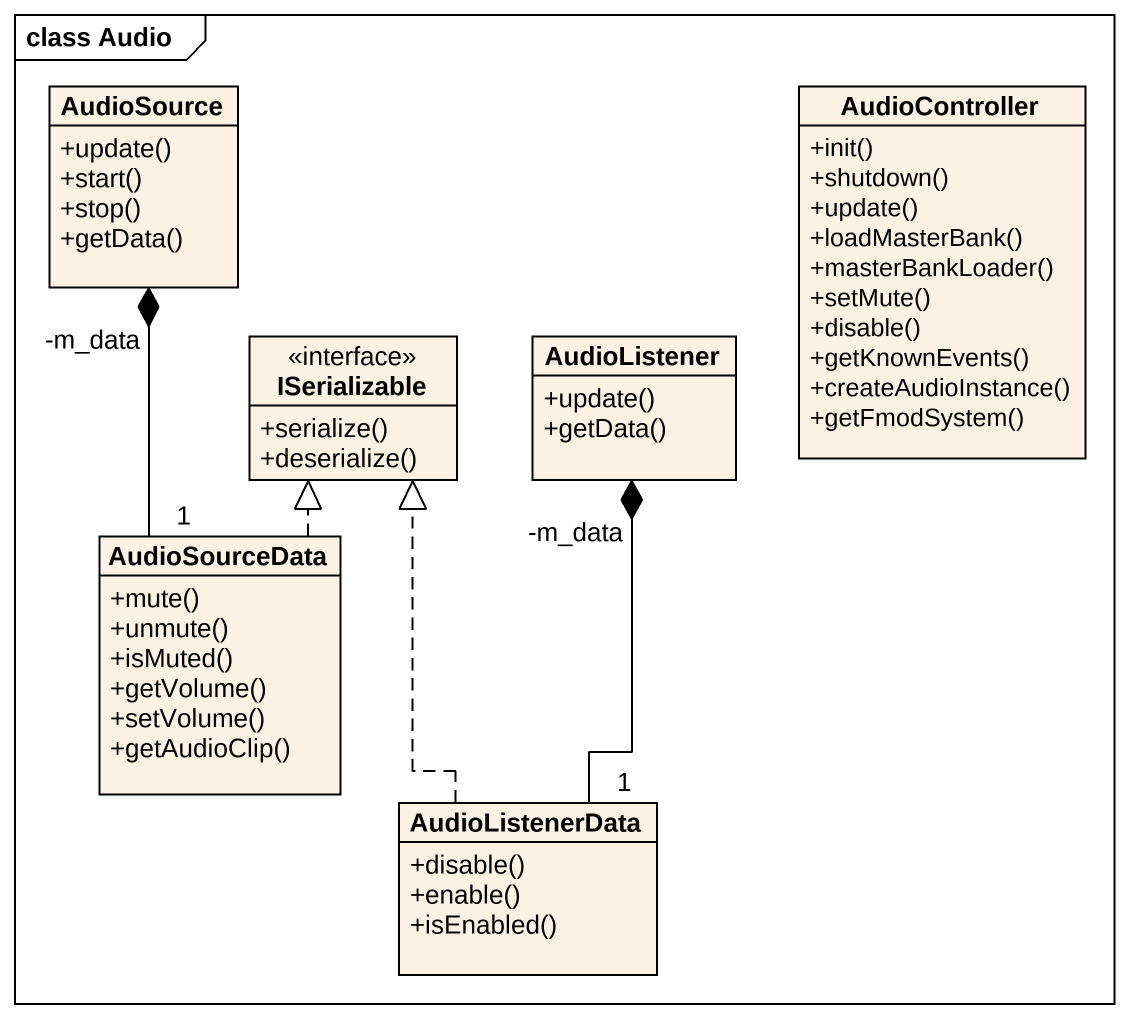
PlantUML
@startuml
mainframe class Audio
hide circle
hide empty members
skinparam classAttributeIconSize 0
class AudioSource {
  +update()
  +start()
  +stop()
  +getData()
}
class AudioController {
  +init()
  +shutdown()
  +update()
  +loadMasterBank()
  +masterBankLoader()
  +setMute()
  +disable()
  +getKnownEvents()
  +createAudioInstance()
  +getFmodSystem()
}
interface ISerializable {
  +serialize()
  +deserialize()
}
class AudioListener {
  +update()
  +getData()
}
class AudioSourceData {
  +mute()
  +unmute()
  +isMuted()
  +getVolume()
  +setVolume()
  +getAudioClip()
}
class AudioListenerData {
  +disable()
  +enable()
  +isEnabled()
}
AudioSource "-m_data" *-- "1" AudioSourceData
AudioListener "-m_data" *-- "1" AudioListenerData
AudioSourceData .up.|> ISerializable
AudioListenerData .up.|> ISerializable
@enduml
